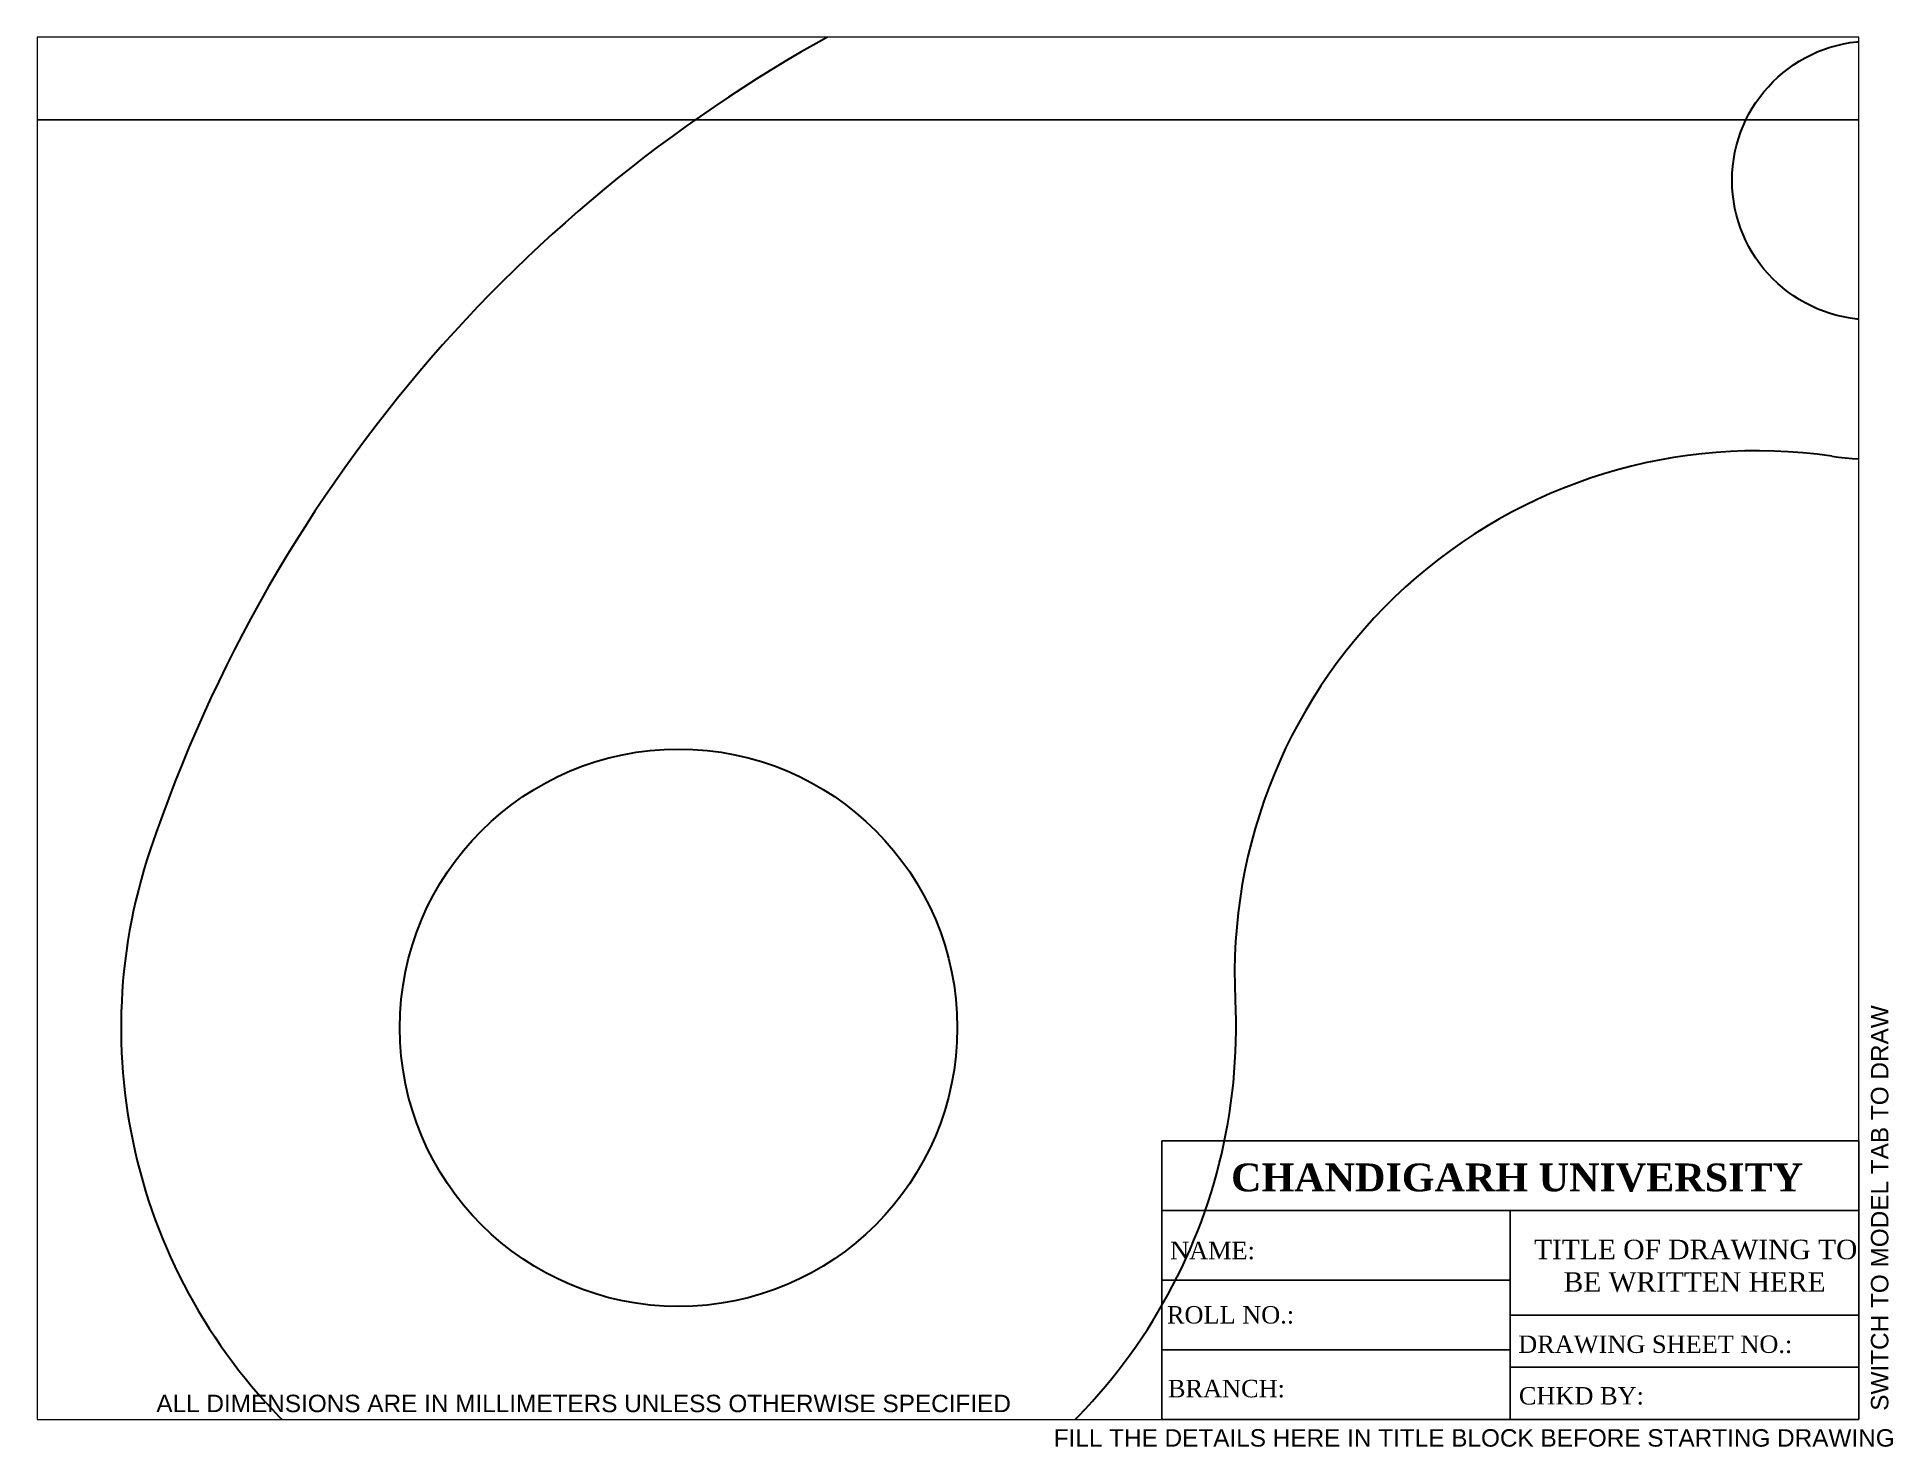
# Paper-space layout 'Layout1' of a CAD drawing. Header units: millimetres. Extents: x 0 to 266, y -4 to 198.
# The model-space entities are those that its viewports show. They can reach past a viewport. Long polylines and large blocks are cut down to what shows.
import ezdxf

# ---------------------------------------------------------------- set-up
doc = ezdxf.new("R2010")
doc.units = ezdxf.units.MM
doc.linetypes.add('ACAD_ISO08W100', pattern=[36, 24, -3, 6, -3])
doc.layers.add('Comments', color=10, linetype='Continuous', lineweight=13, plot=False)
doc.layers.add('thick continuous', color=7, linetype='Continuous', lineweight=30)
doc.styles.get("Standard").update_dxf_attribs({"font": 'arial.ttf'})

msp = doc.modelspace()

# ---------------------------------------------------------------- linework, layer by layer
msp.add_lwpolyline([(0, 0), (297, 0), (297, 210), (0, 210)], close=True)
at = {"layer": 'thick continuous'}
for centre, radius in [((284.24, 201.31), 20), ((113.05, 79.69), 40)]:
    msp.add_circle(centre, radius, dxfattribs=at)
for centre, radius, start, end in [((236.26, 38.23), 210, 73.6046, 161.4003), ((284.24, 201.31), 40, 261.8055, 73.6046), ((267.85, 87.49), 75, 81.8055, 182.8835), ((113.05, 79.69), 80, 161.4003, 2.8835)]:
    msp.add_arc(centre, radius, start, end, dxfattribs=at)

psp = doc.layouts.get("Layout1")

# ---------------------------------------------------------------- linework, layer by layer
for p, q in [((161.41, 40), (261.41, 40)), ((161.41, 40), (161.41, 0)), ((261.41, 40), (261.41, 0)), ((161.41, 30), (261.41, 30)), ((161.41, 30), (194.27, 30)), ((211.41, 30), (211.41, 0)), ((161.41, 20), (211.41, 20)), ((211.41, 15), (261.41, 15)), ((161.41, 10), (211.41, 10)), ((211.41, 7.5), (261.41, 7.5)), ((161.41, 0), (261.41, 0))]:
    psp.add_line(p, q)

# ---------------------------------------------------------------- texts
at = {"attachment_point": 1}
for s, width, insert, char_height in [('\\pi0.35393;{\\fTimes New Roman|b1|i0|c0|p18;CHANDIGARH UNIVERSITY}', 80.8177, (170.98, 36.75), 4), ('\\pi0.71399;{\\fTimes New Roman|b0|i0|c0|p18;TITLE OF DRAWING TO \\P\\pi4.9594;BE WRITTEN HERE}', 46.4985, (214.1, 25.81), 2.8)]:
    psp.add_mtext_dynamic_manual_height_columns(s, width=width, gutter_width=40, heights=[0], dxfattribs=dict(at, insert=insert, char_height=char_height))
at = {"linetype": 'ACAD_ISO08W100', "lineweight": 100, "char_height": 2.5, "attachment_point": 1}
for s, width, insert in [('{\\fTimes New Roman|b0|i0|c0|p18;NAME:}', 45.3199, (162.59, 25.51)), ('{\\fTimes New Roman|b0|i0|c0|p18;ROLL NO.:}', 45.3199, (162.13, 16.28)), ('{\\fTimes New Roman|b0|i0|c0|p18;DRAWING SHEET NO.:}', 45.3199, (212.54, 12.06)), ('{\\fTimes New Roman|b0|i0|c0|p18;BRANCH:}', 45.3199, (162.28, 5.69)), ('{\\fTimes New Roman|b0|i0|c0|p18;CHKD BY: }', 47.9779, (212.64, 4.66))]:
    psp.add_mtext_dynamic_manual_height_columns(s, width=width, gutter_width=25, heights=[0], dxfattribs=dict(at, insert=insert))
at = {"layer": 'Comments'}
psp.add_text('SWITCH TO MODEL TAB TO DRAW', height=2.5, rotation=90, dxfattribs=at).set_placement((265.66, 1.26))
psp.add_text('FILL THE DETAILS HERE IN TITLE BLOCK BEFORE STARTING DRAWING', height=2.5, dxfattribs=at).set_placement((145.88, -3.89))
at = {"layer": 'thick continuous'}
psp.add_text('ALL DIMENSIONS ARE IN MILLIMETERS UNLESS OTHERWISE SPECIFIED', height=2.5, dxfattribs=at).set_placement((17.11, 1.06))

# ---------------------------------------------------------------- viewports
psp.add_viewport(center=(130.71, 99.21), size=(261.41, 198.4125), view_center_point=(151.71, 122.67), view_height=198.4125, dxfattribs=at)

doc.saveas('drawing.dxf')
